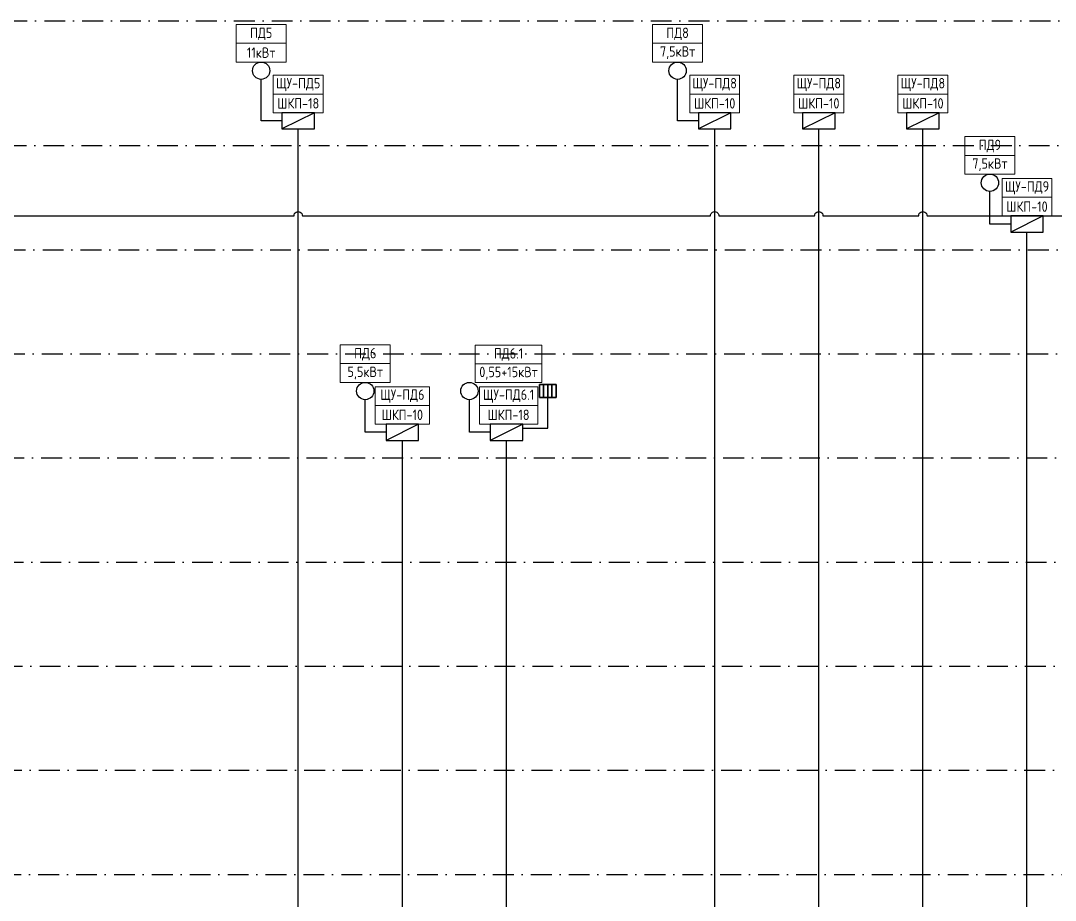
# Model space of a CAD drawing. Header units: millimetres. Extents: x -1221 to 2392, y 143 to 1021.
# Drawn here: x -697.1 to -448.6, y 743 to 954.2 of the extents above; entities that cross this region are included whole.
import ezdxf

# ---------------------------------------------------------------- set-up
doc = ezdxf.new("R2010")
doc.units = ezdxf.units.MM
doc.header["$MEASUREMENT"] = 0
doc.linetypes.add('Штрихпунктирная 5 х 2 мм', pattern=[9, 5, -2, 0, -2])
doc.layers.get('Defpoints').update_dxf_attribs({"color": 6})
for name, color, linetype in [('ACM 0.05mm', 1, 'Continuous'), ('ACM Text', 7, 'Continuous'), ('EM_Щиты противопожарных систем', 1, 'Continuous')]:
    doc.layers.add(name, color=color, linetype=linetype)
doc.styles.add('Надписи', font='isocpeur.ttf', dxfattribs={"width": 0.85})

# ---------------------------------------------------------------- blocks, each defined once
blk = doc.blocks.new('*U29')
at = {"linetype": 'Continuous'}
blk.add_lwpolyline([(-3.9, 0), (3.9, 0), (3.9, 3.9), (-3.9, 3.9)], close=True, dxfattribs=at)
blk.add_lwpolyline([(3.9, 3.9), (-3.9, 0)])
blk = doc.blocks.new('*T59')
at = {"layer": 'Defpoints', "color": 8, "linetype": 'ByBlock', "lineweight": 0, "transparency": 16777216}
for p, q in [((0, 0), (12, 0)), ((0, 0), (0, -9)), ((12, 0), (12, -9)), ((0, -4.5), (12, -4.5)), ((0, -9), (12, -9))]:
    blk.add_line(p, q, dxfattribs=at)
at = {"layer": 'ACM Text', "transparency": 16777216, "char_height": 2.5, "width": 11, "attachment_point": 5, "style": 'Надписи'}
for s, insert in [('ЩУ-ПД5', (6, -2.25)), ('ШКП-18', (6, -6.75))]:
    blk.add_mtext(s, dxfattribs=dict(at, insert=insert))
blk = doc.blocks.new('*T60')
at = {"layer": 'Defpoints', "color": 8, "linetype": 'ByBlock', "lineweight": 0, "transparency": 16777216}
for p, q in [((0, 0), (13, 0)), ((0, 0), (0, -9)), ((13, 0), (13, -9)), ((0, -4.5), (13, -4.5)), ((0, -9), (13, -9))]:
    blk.add_line(p, q, dxfattribs=at)
at = {"layer": 'ACM Text', "transparency": 16777216, "char_height": 2.5, "width": 12, "attachment_point": 5, "style": 'Надписи'}
for s, insert in [('ЩУ-ПД6', (6.5, -2.25)), ('ШКП-10', (6.5, -6.75))]:
    blk.add_mtext(s, dxfattribs=dict(at, insert=insert))
blk = doc.blocks.new('*T61')
at = {"layer": 'Defpoints', "color": 8, "linetype": 'ByBlock', "lineweight": 0, "transparency": 16777216}
for p, q in [((0, 0), (14, 0)), ((0, 0), (0, -9)), ((14, 0), (14, -9)), ((0, -4.5), (14, -4.5)), ((0, -9), (14, -9))]:
    blk.add_line(p, q, dxfattribs=at)
at = {"layer": 'ACM Text', "transparency": 16777216, "char_height": 2.5, "width": 13, "attachment_point": 5, "style": 'Надписи'}
for s, insert in [('ЩУ-ПД6.1', (7, -2.25)), ('ШКП-18', (7, -6.75))]:
    blk.add_mtext(s, dxfattribs=dict(at, insert=insert))
blk = doc.blocks.new('*T63')
at = {"layer": 'Defpoints', "color": 8, "linetype": 'ByBlock', "lineweight": 0, "transparency": 16777216}
for p, q in [((0, 0), (12, 0)), ((0, 0), (0, -9)), ((12, 0), (12, -9)), ((0, -4.5), (12, -4.5)), ((0, -9), (12, -9))]:
    blk.add_line(p, q, dxfattribs=at)
at = {"layer": 'ACM Text', "transparency": 16777216, "char_height": 2.5, "width": 11, "attachment_point": 5, "style": 'Надписи'}
for s, insert in [('ЩУ-ПД8', (6, -2.25)), ('ШКП-10', (6, -6.75))]:
    blk.add_mtext(s, dxfattribs=dict(at, insert=insert))
blk = doc.blocks.new('*T64')
at = {"layer": 'Defpoints', "color": 8, "linetype": 'ByBlock', "lineweight": 0, "transparency": 16777216}
for p, q in [((0, 0), (12, 0)), ((0, 0), (0, -9)), ((12, 0), (12, -9)), ((0, -4.5), (12, -4.5)), ((0, -9), (12, -9))]:
    blk.add_line(p, q, dxfattribs=at)
at = {"layer": 'ACM Text', "transparency": 16777216, "char_height": 2.5, "width": 11, "attachment_point": 5, "style": 'Надписи'}
for s, insert in [('ЩУ-ПД9', (6, -2.25)), ('ШКП-10', (6, -6.75))]:
    blk.add_mtext(s, dxfattribs=dict(at, insert=insert))
blk = doc.blocks.new('*T98')
at = {"layer": 'Defpoints', "color": 8, "linetype": 'ByBlock', "lineweight": 0, "transparency": 16777216}
for p, q in [((0, 0), (12, 0)), ((0, 0), (0, -9)), ((12, 0), (12, -9)), ((0, -4.5), (12, -4.5)), ((0, -9), (12, -9))]:
    blk.add_line(p, q, dxfattribs=at)
at = {"layer": 'ACM Text', "transparency": 16777216, "char_height": 2.5, "width": 11, "attachment_point": 5, "style": 'Надписи'}
for s, insert in [('ПД5', (6, -2.25)), ('11кВт', (6, -6.75))]:
    blk.add_mtext(s, dxfattribs=dict(at, insert=insert))
blk = doc.blocks.new('*T99')
at = {"layer": 'Defpoints', "color": 8, "linetype": 'ByBlock', "lineweight": 0, "transparency": 16777216}
for p, q in [((0, 0), (12, 0)), ((0, 0), (0, -9)), ((12, 0), (12, -9)), ((0, -4.5), (12, -4.5)), ((0, -9), (12, -9))]:
    blk.add_line(p, q, dxfattribs=at)
at = {"layer": 'ACM Text', "transparency": 16777216, "char_height": 2.5, "width": 11, "attachment_point": 5, "style": 'Надписи'}
for s, insert in [('ПД6', (6, -2.25)), ('5,5кВт', (6, -6.75))]:
    blk.add_mtext(s, dxfattribs=dict(at, insert=insert))
blk = doc.blocks.new('*T100')
at = {"layer": 'Defpoints', "color": 8, "linetype": 'ByBlock', "lineweight": 0, "transparency": 16777216}
for p, q in [((0, 0), (16, 0)), ((0, 0), (0, -9)), ((16, 0), (16, -9)), ((0, -4.5), (16, -4.5)), ((0, -9), (16, -9))]:
    blk.add_line(p, q, dxfattribs=at)
at = {"layer": 'ACM Text', "transparency": 16777216, "char_height": 2.5, "width": 15, "attachment_point": 5, "style": 'Надписи'}
for s, insert in [('ПД6.1', (8, -2.25)), ('0,55+15кВт', (8, -6.75))]:
    blk.add_mtext(s, dxfattribs=dict(at, insert=insert))
blk = doc.blocks.new('*T102')
at = {"layer": 'Defpoints', "color": 8, "linetype": 'ByBlock', "lineweight": 0, "transparency": 16777216}
for p, q in [((0, 0), (12, 0)), ((0, 0), (0, -9)), ((12, 0), (12, -9)), ((0, -4.5), (12, -4.5)), ((0, -9), (12, -9))]:
    blk.add_line(p, q, dxfattribs=at)
at = {"layer": 'ACM Text', "transparency": 16777216, "char_height": 2.5, "width": 11, "attachment_point": 5, "style": 'Надписи'}
for s, insert in [('ПД8', (6, -2.25)), ('7,5кВт', (6, -6.75))]:
    blk.add_mtext(s, dxfattribs=dict(at, insert=insert))
blk = doc.blocks.new('*T103')
at = {"layer": 'Defpoints', "color": 8, "linetype": 'ByBlock', "lineweight": 0, "transparency": 16777216}
for p, q in [((0, 0), (12, 0)), ((0, 0), (0, -9)), ((12, 0), (12, -9)), ((0, -4.5), (12, -4.5)), ((0, -9), (12, -9))]:
    blk.add_line(p, q, dxfattribs=at)
at = {"layer": 'ACM Text', "transparency": 16777216, "char_height": 2.5, "width": 11, "attachment_point": 5, "style": 'Надписи'}
for s, insert in [('ПД9', (6, -2.25)), ('7,5кВт', (6, -6.75))]:
    blk.add_mtext(s, dxfattribs=dict(at, insert=insert))
blk = doc.blocks.new('*T147')
at = {"layer": 'Defpoints', "color": 8, "linetype": 'ByBlock', "lineweight": 0, "transparency": 16777216}
for p, q in [((0, 0), (12, 0)), ((0, 0), (0, -9)), ((12, 0), (12, -9)), ((0, -4.5), (12, -4.5)), ((0, -9), (12, -9))]:
    blk.add_line(p, q, dxfattribs=at)
at = {"layer": 'ACM Text', "transparency": 16777216, "char_height": 2.5, "width": 11, "attachment_point": 5, "style": 'Надписи'}
for s, insert in [('ЩУ-ПД8', (6, -2.25)), ('ШКП-10', (6, -6.75))]:
    blk.add_mtext(s, dxfattribs=dict(at, insert=insert))
blk = doc.blocks.new('*T148')
at = {"layer": 'Defpoints', "color": 8, "linetype": 'ByBlock', "lineweight": 0, "transparency": 16777216}
for p, q in [((0, 0), (12, 0)), ((0, 0), (0, -9)), ((12, 0), (12, -9)), ((0, -4.5), (12, -4.5)), ((0, -9), (12, -9))]:
    blk.add_line(p, q, dxfattribs=at)
at = {"layer": 'ACM Text', "transparency": 16777216, "char_height": 2.5, "width": 11, "attachment_point": 5, "style": 'Надписи'}
for s, insert in [('ЩУ-ПД8', (6, -2.25)), ('ШКП-10', (6, -6.75))]:
    blk.add_mtext(s, dxfattribs=dict(at, insert=insert))

msp = doc.modelspace()

# ---------------------------------------------------------------- linework, layer by layer
for points in [[(-630.44, 554.89), (-630.44, 928.24)], [(-530.44, 554.89), (-530.44, 928.24)], [(-505.44, 554.89), (-505.44, 928.24)], [(-480.44, 554.89), (-480.44, 928.24)], [(-455.44, 554.89), (-455.44, 903.45)], [(-605.44, 554.89), (-605.44, 853.45)], [(-580.44, 554.89), (-580.44, 853.45)]]:
    msp.add_lwpolyline(points)
for points in [[(-631.44, 907.4, -1.015144), (-629.44, 907.4)], [(-531.44, 907.4, -1.015144), (-529.44, 907.4)], [(-506.44, 907.4, -1.015144), (-504.44, 907.4)], [(-481.44, 907.4, -1.015144), (-479.44, 907.4)]]:
    msp.add_lwpolyline(points, format="xyb")
at = {"color": 7, "lineweight": -2}
for centre in [(-639.34, 942.24), (-539.34, 942.24), (-464.34, 915.32), (-614.34, 865.32), (-589.34, 865.32)]:
    msp.add_circle(centre, 2.08, dxfattribs=at)
at = {"layer": 'ACM 0.05mm', "color": 7, "linetype": 'Штрихпунктирная 5 х 2 мм'}
for points in [[(-973.5, 954.24), (483.66, 954.24), (483.66, 954.24), (483.66, 954.24), (483.66, 954.24), (483.66, 954.24)], [(-973.72, 924.24), (483.66, 924.24), (483.66, 924.24), (483.66, 924.24), (483.66, 924.24), (483.66, 924.24)], [(-973.9, 899.24), (483.66, 899.24)], [(-974.08, 874.24), (483.66, 874.24)], [(-974.26, 849.24), (483.66, 849.24)], [(-974.44, 824.24), (483.66, 824.24)], [(-974.62, 799.24), (483.66, 799.24)], [(-974.8, 774.24), (483.66, 774.24)], [(-974.98, 749.24), (483.66, 749.24)]]:
    msp.add_lwpolyline(points, dxfattribs=at)
at = {"layer": 'ACM Text', "color": 240, "true_color": 0xed1f24}
for points in [[(-634.34, 930.19), (-639.34, 930.19), (-639.34, 940.16)], [(-609.34, 855.4), (-614.34, 855.4), (-614.34, 863.24)], [(-584.34, 855.4), (-589.34, 855.4), (-589.34, 863.24)]]:
    msp.add_lwpolyline(points, dxfattribs=at)
at = {"layer": 'ACM Text', "color": 1}
for points in [[(-534.34, 930.19), (-539.34, 930.19), (-539.34, 940.16), (-539.34, 940.16)], [(-459.34, 905.4), (-464.34, 905.4), (-464.34, 913.24)], [(-576.54, 856.4), (-570.54, 856.4), (-570.54, 863.74)]]:
    msp.add_lwpolyline(points, dxfattribs=at)
at = {"layer": 'ACM Text'}
for points in [[(-704.44, 907.41), (-631.44, 907.41)], [(-629.44, 907.41), (-531.44, 907.41)], [(-529.44, 907.41), (-506.44, 907.41)], [(-504.44, 907.41), (-481.44, 907.41)], [(-479.44, 907.41), (43.56, 907.41)], [(-572.54, 863.74), (-572.54, 866.9), (-568.54, 866.9), (-568.54, 863.74), (-572.54, 863.74)], [(-572.54, 863.74), (-571.54, 863.74), (-571.54, 866.9), (-572.54, 866.9), (-572.54, 863.74)], [(-571.54, 863.74), (-570.54, 863.74), (-570.54, 866.9), (-571.54, 866.9), (-571.54, 863.74)], [(-570.54, 863.74), (-569.54, 863.74), (-569.54, 866.9), (-570.54, 866.9), (-570.54, 863.74)], [(-569.54, 863.74), (-568.54, 863.74), (-568.54, 866.9), (-569.54, 866.9), (-569.54, 863.74)]]:
    msp.add_lwpolyline(points, dxfattribs=at)

# ---------------------------------------------------------------- block references
for name, p in [('*T98', (-645.34, 953.32)), ('*T102', (-545.34, 953.32)), ('*T59', (-636.44, 941.14)), ('*T63', (-536.44, 941.14)), ('*T147', (-511.44, 941.14)), ('*T148', (-486.44, 941.14)), ('*T103', (-470.34, 926.4)), ('*T64', (-461.44, 916.35)), ('*T99', (-620.34, 876.4)), ('*T100', (-587.94, 876.35)), ('*T60', (-611.94, 866.35)), ('*T61', (-586.94, 866.35))]:
    msp.add_blockref(name, p)
at = {"layer": 'EM_Щиты противопожарных систем'}
for p in [(-630.44, 928.24), (-530.44, 928.24), (-505.44, 928.24), (-480.44, 928.24), (-455.44, 903.45), (-605.44, 853.45), (-580.44, 853.45)]:
    msp.add_blockref('*U29', p, dxfattribs=at)

doc.saveas('drawing.dxf')
